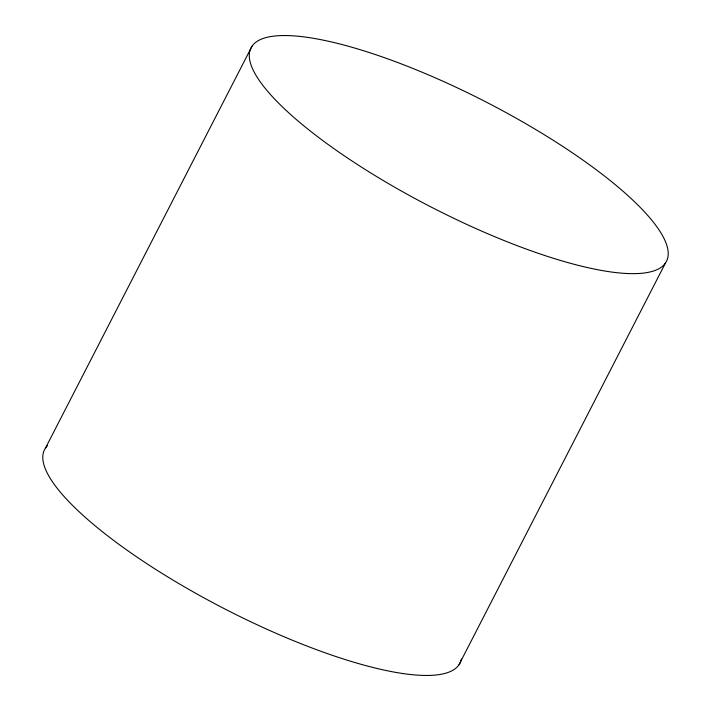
<?xml version="1.0" encoding="UTF-8"?>
<svg xmlns="http://www.w3.org/2000/svg" width="711" height="711" viewBox="0 0 711 711"><rect width="100%" height="100%" fill="white"/><g stroke="black" fill="none" stroke-linecap="round" stroke-linejoin="round"><path stroke-width="1.07" d="M45.495 448.054L251.996 46.251M459.004 664.749L665.505 262.946A233.528 59.262 27.2 0 0 384.473 57.698A233.528 59.262 27.2 0 0 326.278 143.142A233.528 59.262 27.2 0 0 665.505 262.946M461.377 659.008A233.528 59.262 27.2 0 1 224.072 608.554A233.528 59.262 27.2 0 1 47.539 445.628"/></g></svg>
